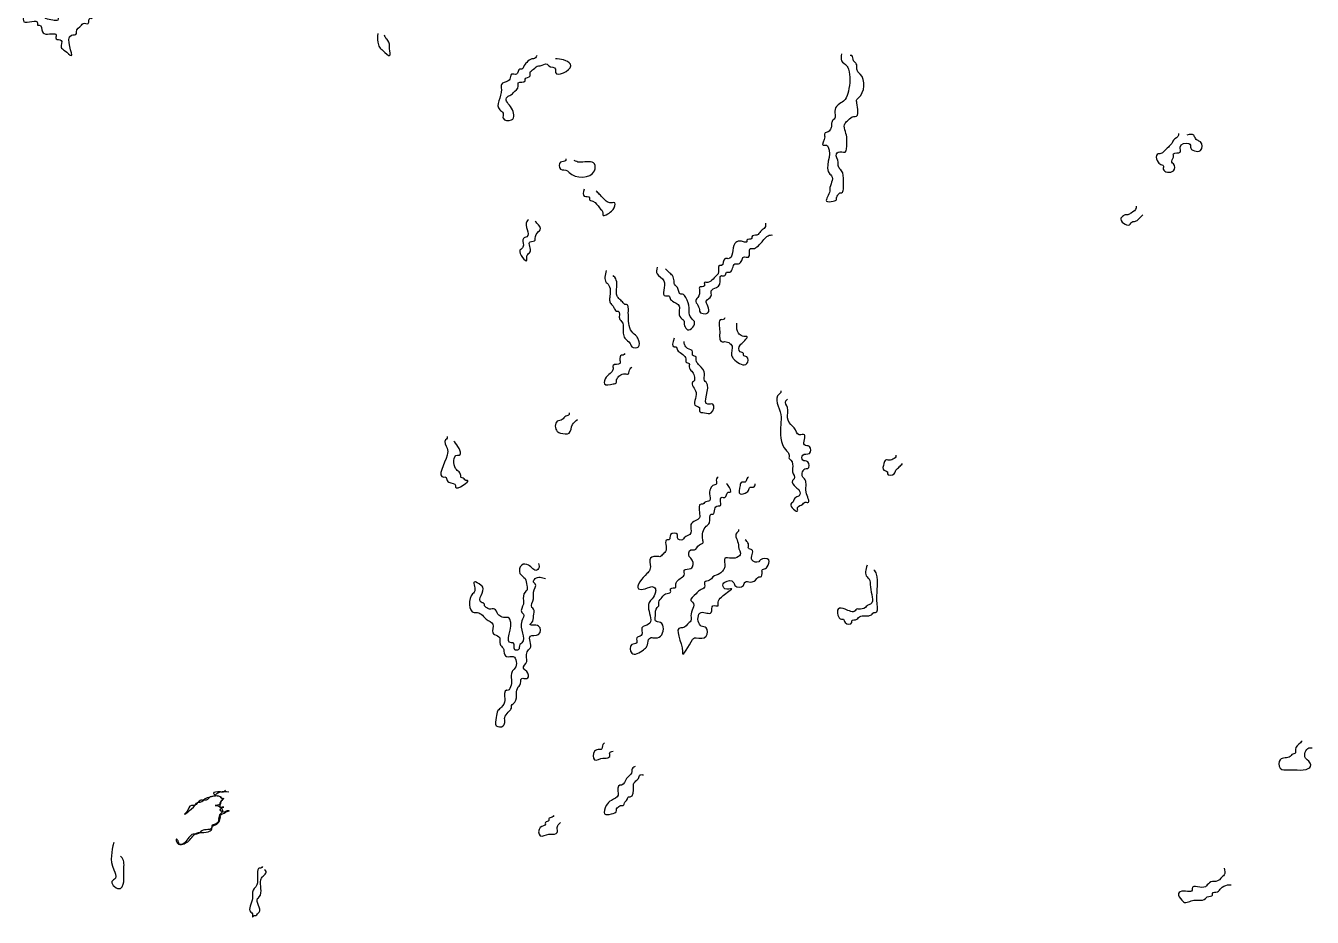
# Model space of a CAD drawing. Header units: metres. Extents: x 0 to 100, y 0 to 141.
# Drawn here: x 59.73 to 78.73, y 107.05 to 120.22 of the extents above; entities that cross this region are included whole.
import ezdxf

# ---------------------------------------------------------------- set-up
doc = ezdxf.new("R2010")
doc.units = ezdxf.units.M

msp = doc.modelspace()

# ---------------------------------------------------------------- linework, layer by layer
for points in [[(59.8, 123.875), (59.8, 123.85), (59.775, 123.825), (59.75, 123.775), (59.75, 123.675), (59.7, 123.65), (59.7, 123.45), (59.725, 123.175), (59.7, 123.15), (59.7, 123.025), (59.675, 122.975), (59.65, 122.95), (59.7, 122.8), (59.7, 122.725), (59.675, 122.675), (59.65, 122.65), (59.65, 122.6), (59.625, 122.475), (59.6, 122.45), (59.575, 122.325), (59.55, 122.3), (59.5, 122.2), (59.475, 122.2), (59.45, 122.175), (59.425, 122.075), (59.425, 122), (59.35, 121.9), (59.325, 121.875), (59.3, 121.775), (59.175, 121.775), (59.1, 121.8), (59.075, 121.825), (58.975, 121.825), (59, 121.675), (59, 121.5), (59.025, 121.375), (59.05, 121.375), (59.075, 121.275), (58.975, 121.175), (58.95, 121.175), (58.925, 121.1), (58.875, 121.1), (58.85, 121.05), (58.825, 121.025), (58.85, 120.9), (58.85, 120.85), (58.825, 120.825), (58.8, 120.775), (58.775, 120.775), (58.875, 120.45), (58.9, 120.425), (58.925, 120.375), (58.925, 120.35), (58.875, 120.3), (58.85, 120.25), (58.85, 120.15), (58.975, 120.2), (59.025, 120.25), (59.05, 120.3), (59.075, 120.3), (59.1, 120.4), (59.125, 120.425), (59.175, 120.425), (59.05, 120.525), (59.025, 120.5), (58.925, 120.525), (58.925, 120.55), (58.9, 120.7), (58.925, 120.725), (58.975, 120.725), (59, 120.775), (59.025, 120.8), (59.05, 120.9), (59.05, 121.05), (59.15, 121.075), (59.175, 121.05), (59.175, 121), (59.375, 120.9), (59.425, 120.85), (59.45, 120.675), (59.5, 120.675), (59.65, 120.65), (59.675, 120.625), (59.7, 120.625), (59.775, 120.575), (59.825, 120.525), (59.8, 120.45), (59.725, 120.45), (59.7, 120.375), (59.7, 120.275), (59.9, 120.25), (59.9, 120.225), (59.925, 120.225), (59.975, 120.125), (60, 120.1), (60.175, 120.075), (60.175, 120.025), (60.25, 120), (60.25, 119.9), (60.3, 119.85), (60.4, 119.775), (60.4, 120.075), (60.475, 120.1), (60.475, 120.125), (60.55, 120.225), (60.575, 120.25), (60.65, 120.25), (60.675, 120.325), (60.7, 120.325), (60.65, 120.425), (60.625, 120.45), (60.575, 120.475), (60.575, 120.525), (60.55, 120.7), (60.35, 120.7), (60.35, 120.675), (60.225, 120.625), (60.225, 120.525), (60.275, 120.5), (60.275, 120.475), (60.3, 120.4), (60.275, 120.375), (60.225, 120.375), (60.2, 120.3), (60.125, 120.3), (60.025, 120.325), (60, 120.35), (59.975, 120.575), (59.975, 120.6), (59.9, 120.675), (59.875, 120.8), (59.875, 120.85), (59.75, 120.825), (59.7, 120.825), (59.575, 120.85), (59.55, 120.875), (59.55, 120.975), (59.5, 121), (59.4, 121), (59.325, 121.05), (59.3, 121.075), (59.325, 121.275), (59.325, 121.4), (59.35, 121.45), (59.375, 121.475), (59.4, 121.475), (59.475, 121.575), (59.475, 121.675), (59.45, 121.825), (59.525, 121.9), (59.575, 122), (59.625, 122), (59.625, 122.025), (59.65, 122.2), (59.7, 122.25), (59.725, 122.375), (59.725, 122.475), (59.825, 122.5), (59.85, 122.475), (59.875, 122.475), (59.9, 122.3), (59.925, 122.275), (59.95, 122.175), (59.95, 121.925), (59.925, 121.85), (59.85, 121.775), (59.85, 121.675), (60, 121.725), (60.025, 121.725), (60.05, 121.825), (60.075, 121.85), (60.1, 121.975), (60.1, 122.125), (60.075, 122.225), (60.05, 122.25), (60.05, 122.35), (60.025, 122.45), (60, 122.475), (60.025, 122.65), (60.025, 122.775), (60.05, 122.9), (60.025, 122.925), (60.025, 123), (60, 123.1), (59.975, 123.125), (59.825, 123.15), (59.825, 123.25), (59.875, 123.275), (59.875, 123.4), (59.85, 123.425), (59.825, 123.5), (59.825, 123.55), (59.85, 123.6), (59.875, 123.625), (59.9, 123.725), (59.95, 123.775)], [(64.925, 120.1), (64.925, 119.975), (64.95, 119.9), (65, 119.85), (65.1, 119.775), (65.1, 119.875), (65.075, 120), (65.05, 120.025), (65.025, 120.075)], [(67.275, 119.775), (67.225, 119.725), (67.2, 119.725), (67.125, 119.675), (67.1, 119.65), (67.05, 119.575), (67.025, 119.575), (66.975, 119.5), (66.9, 119.5), (66.875, 119.425), (66.85, 119.4), (66.75, 119.35), (66.75, 119.275), (66.725, 118.975), (66.775, 118.925), (66.775, 118.85), (66.9, 118.825), (66.9, 119), (66.825, 119.15), (66.85, 119.175), (66.9, 119.2), (66.925, 119.225), (67, 119.325), (67, 119.375), (67.1, 119.4), (67.1, 119.425), (67.175, 119.475), (67.175, 119.525), (67.225, 119.575), (67.3, 119.625), (67.325, 119.625), (67.425, 119.65), (67.45, 119.625), (67.55, 119.575), (67.55, 119.525), (67.775, 119.625), (67.7, 119.7), (67.575, 119.725), (67.55, 119.725)], [(71.775, 119.8), (71.775, 119.7), (71.85, 119.625), (71.875, 119.575), (71.875, 119.25), (71.825, 119.125), (71.8, 119.1), (71.725, 119.05), (71.7, 119.025), (71.675, 118.925), (71.675, 118.85), (71.65, 118.825), (71.625, 118.775), (71.625, 118.725), (71.6, 118.675), (71.575, 118.65), (71.525, 118.625), (71.525, 118.575), (71.5, 118.45), (71.55, 118.45), (71.575, 118.425), (71.6, 118.025), (71.625, 118), (71.6, 117.8), (71.6, 117.775), (71.55, 117.625), (71.65, 117.625), (71.7, 117.65), (71.7, 117.675), (71.725, 117.725), (71.75, 117.75), (71.775, 117.75), (71.8, 117.8), (71.8, 117.925), (71.775, 118.075), (71.75, 118.1), (71.725, 118.15), (71.725, 118.2), (71.7, 118.325), (71.725, 118.35), (71.825, 118.35), (71.85, 118.475), (71.85, 118.575), (71.825, 118.775), (71.875, 118.825), (71.95, 118.875), (71.975, 118.875), (72, 119.075), (72, 119.125), (72.025, 119.15), (72.05, 119.5), (72.025, 119.525), (72, 119.575), (72, 119.625), (71.975, 119.675), (71.95, 119.7), (71.925, 119.775), (71.9, 119.775)], [(76.75, 118.625), (76.75, 118.6), (76.675, 118.525), (76.65, 118.475), (76.625, 118.45), (76.6, 118.425), (76.525, 118.35), (76.475, 118.325), (76.45, 118.325), (76.425, 118.3), (76.45, 118.2), (76.475, 118.175), (76.525, 118.15), (76.525, 118.1), (76.675, 118.075), (76.675, 118.175), (76.65, 118.2), (76.675, 118.275), (76.675, 118.325), (76.775, 118.35), (76.775, 118.425), (76.9, 118.475), (76.925, 118.45), (76.925, 118.425), (77.075, 118.375), (77.075, 118.5), (77.025, 118.525), (77, 118.55), (76.975, 118.6), (76.875, 118.6)], [(67.7, 118.25), (67.7, 118.225), (67.625, 118.2), (67.625, 118.1), (67.725, 118.075), (67.75, 118.05), (68.125, 118.075), (68.125, 118.175), (67.925, 118.2), (67.9, 118.2), (67.825, 118.225)], [(67.975, 117.8), (67.975, 117.7), (68.05, 117.675), (68.05, 117.65), (68.1, 117.625), (68.2, 117.525), (68.25, 117.45), (68.25, 117.425), (68.375, 117.475), (68.4, 117.5), (68.425, 117.6), (68.35, 117.6), (68.3, 117.625), (68.225, 117.7), (68.2, 117.725), (68.15, 117.775)], [(76.125, 117.55), (76.125, 117.525), (76.05, 117.45), (76, 117.425), (75.975, 117.425), (75.925, 117.4), (75.9, 117.375), (76.025, 117.275), (76.075, 117.325), (76.1, 117.325), (76.15, 117.35), (76.175, 117.375), (76.2, 117.4), (76.225, 117.425)], [(67.15, 117.35), (67.125, 117.325), (67.125, 117.1), (67.075, 117.075), (67.075, 116.975), (67.05, 116.925), (67.025, 116.9), (67.125, 116.75), (67.125, 116.8), (67.15, 116.85), (67.175, 116.875), (67.175, 117.025), (67.25, 117.05), (67.25, 117.075), (67.3, 117.175), (67.325, 117.2), (67.275, 117.3), (67.25, 117.325)], [(70.65, 117.3), (70.65, 117.25), (70.6, 117.2), (70.575, 117.175), (70.525, 117.125), (70.45, 117.1), (70.45, 117.075), (70.375, 117.05), (70.375, 117.025), (70.325, 117.025), (70.225, 117.025), (70.2, 117), (70.1, 116.775), (70.05, 116.775), (70, 116.675), (69.975, 116.675), (69.95, 116.55), (69.925, 116.525), (69.775, 116.425), (69.75, 116.425), (69.75, 116.375), (69.675, 116.35), (69.675, 116.325), (69.65, 116.2), (69.625, 116.175), (69.675, 116.025), (69.675, 116), (69.8, 115.975), (69.8, 116.075), (69.775, 116.15), (69.85, 116.225), (69.85, 116.3), (69.925, 116.35), (69.975, 116.4), (70, 116.525), (70.05, 116.525), (70.075, 116.575), (70.125, 116.575), (70.2, 116.7), (70.25, 116.7), (70.3, 116.75), (70.325, 116.8), (70.4, 116.8), (70.425, 116.925), (70.475, 116.925), (70.525, 116.95), (70.6, 117.025), (70.725, 117.125), (70.75, 117.125)], [(68.3, 116.6), (68.3, 116.425), (68.325, 116.4), (68.35, 116.2), (68.35, 116.15), (68.375, 116.1), (68.4, 116.075), (68.425, 116.025), (68.45, 116), (68.475, 116), (68.5, 115.875), (68.525, 115.85), (68.55, 115.725), (68.55, 115.675), (68.575, 115.6), (68.65, 115.525), (68.675, 115.475), (68.775, 115.475), (68.775, 115.575), (68.75, 115.625), (68.675, 115.7), (68.625, 115.95), (68.625, 116), (68.6, 116.1), (68.575, 116.1), (68.55, 116.125), (68.525, 116.15), (68.475, 116.2), (68.45, 116.25), (68.45, 116.3), (68.425, 116.5), (68.4, 116.525)], [(69.05, 116.65), (69.05, 116.55), (69.15, 116.45), (69.175, 116.225), (69.225, 116.225), (69.25, 116.175), (69.275, 116.15), (69.375, 116.075), (69.375, 116), (69.4, 115.9), (69.45, 115.85), (69.45, 115.825), (69.475, 115.75), (69.5, 115.725), (69.6, 115.85), (69.575, 115.875), (69.525, 115.975), (69.525, 116.05), (69.475, 116.2), (69.425, 116.25), (69.4, 116.25), (69.35, 116.35), (69.325, 116.375), (69.3, 116.425), (69.3, 116.45), (69.275, 116.525), (69.225, 116.575), (69.2, 116.6), (69.175, 116.625)], [(70.05, 115.9), (70.025, 115.875), (70, 115.875), (69.975, 115.7), (69.975, 115.6), (70, 115.55), (70.05, 115.55), (70.125, 115.525), (70.15, 115.5), (70.15, 115.35), (70.175, 115.3), (70.2, 115.275), (70.375, 115.225), (70.375, 115.325), (70.325, 115.35), (70.325, 115.375), (70.275, 115.4), (70.275, 115.5), (70.3, 115.525), (70.375, 115.625), (70.35, 115.625), (70.275, 115.65), (70.25, 115.675), (70.225, 115.8), (70.225, 115.825)], [(69.3, 115.6), (69.3, 115.475), (69.325, 115.475), (69.35, 115.425), (69.375, 115.4), (69.475, 115.275), (69.475, 115.25), (69.525, 115.225), (69.525, 115.2), (69.55, 115.125), (69.575, 115.1), (69.6, 115.025), (69.6, 114.975), (69.575, 114.95), (69.625, 114.8), (69.625, 114.6), (69.675, 114.575), (69.675, 114.525), (69.75, 114.5), (69.85, 114.5), (69.875, 114.625), (69.8, 114.625), (69.775, 114.95), (69.75, 114.975), (69.75, 115.075), (69.675, 115.2), (69.65, 115.225), (69.625, 115.3), (69.625, 115.325), (69.575, 115.35), (69.575, 115.4), (69.5, 115.45), (69.475, 115.475), (69.45, 115.525), (69.45, 115.55)], [(68.575, 115.375), (68.55, 115.35), (68.525, 115.35), (68.5, 115.275), (68.5, 115.225), (68.4, 115.2), (68.4, 115.15), (68.375, 115.1), (68.3, 115.025), (68.275, 114.925), (68.4, 114.925), (68.45, 114.95), (68.45, 114.975), (68.475, 115.025), (68.5, 115.05), (68.575, 115.075), (68.625, 115.075), (68.65, 115.15), (68.675, 115.175)], [(70.875, 114.825), (70.875, 114.8), (70.85, 114.775), (70.875, 114.475), (70.875, 114.325), (70.95, 113.95), (70.975, 113.925), (71, 113.875), (71, 113.825), (71.025, 113.8), (71.05, 113.675), (71.05, 113.625), (71.075, 113.525), (71.05, 113.5), (71.1, 113.4), (71.15, 113.35), (71.15, 113.275), (71.1, 113.25), (71.075, 113.225), (71.05, 113.175), (71.025, 113.15), (71.125, 113.05), (71.125, 113.1), (71.2, 113.15), (71.225, 113.175), (71.275, 113.175), (71.25, 113.325), (71.25, 113.45), (71.225, 113.525), (71.2, 113.55), (71.25, 113.675), (71.275, 113.675), (71.275, 113.775), (71.2, 113.8), (71.2, 113.875), (71.3, 113.9), (71.3, 114), (71.225, 114.025), (71.225, 114.175), (71.15, 114.175), (71.075, 114.275), (71.05, 114.3), (70.975, 114.425), (70.975, 114.575), (70.95, 114.675), (70.975, 114.7)], [(67.75, 114.5), (67.75, 114.475), (67.7, 114.45), (67.65, 114.4), (67.575, 114.375), (67.575, 114.225), (67.625, 114.2), (67.75, 114.2), (67.8, 114.325), (67.875, 114.4)], [(65.95, 114.15), (65.95, 114.125), (65.925, 114.1), (65.95, 113.975), (65.95, 113.875), (65.9, 113.55), (65.925, 113.55), (65.95, 113.5), (65.975, 113.475), (66.075, 113.425), (66.075, 113.4), (66.25, 113.5), (66.225, 113.5), (66.2, 113.525), (66.15, 113.55), (66.15, 113.575), (66.125, 113.625), (66.075, 113.675), (66.1, 113.875), (66.125, 113.875), (66.075, 114.05), (66.05, 114.075)], [(72.575, 113.875), (72.575, 113.85), (72.55, 113.825), (72.475, 113.8), (72.425, 113.8), (72.4, 113.75), (72.4, 113.65), (72.45, 113.625), (72.45, 113.6), (72.55, 113.6), (72.575, 113.65), (72.6, 113.675), (72.65, 113.725), (72.675, 113.75)], [(69.95, 113.55), (69.925, 113.525), (69.925, 113.45), (69.875, 113.425), (69.85, 113.4), (69.825, 113.3), (69.825, 113.2), (69.75, 113.175), (69.725, 113.15), (69.7, 113.15), (69.675, 113.025), (69.675, 112.95), (69.55, 112.85), (69.55, 112.725), (69.45, 112.65), (69.425, 112.625), (69.35, 112.65), (69.35, 112.7), (69.25, 112.7), (69.225, 112.625), (69.2, 112.625), (69.175, 112.45), (69.15, 112.425), (69.125, 112.4), (69.1, 112.375), (69.075, 112.375), (68.95, 112.35), (68.95, 112.225), (68.925, 112.15), (68.9, 112.125), (68.775, 111.9), (68.875, 111.9), (69, 111.925), (69.025, 111.9), (69.025, 111.85), (68.975, 111.75), (68.95, 111.725), (68.925, 111.6), (68.925, 111.375), (68.825, 111.325), (68.825, 111.225), (68.8, 111.2), (68.75, 111.175), (68.75, 111.1), (68.675, 111.075), (68.675, 110.95), (68.85, 111), (68.9, 111.05), (68.925, 111.15), (68.95, 111.175), (69, 111.175), (69.1, 111.2), (69.1, 111.4), (69.025, 111.425), (69.025, 111.5), (69.05, 111.625), (69.075, 111.65), (69.075, 111.7), (69.125, 111.775), (69.175, 111.825), (69.25, 111.85), (69.25, 111.9), (69.325, 111.925), (69.325, 111.95), (69.425, 112.075), (69.45, 112.1), (69.45, 112.175), (69.55, 112.2), (69.575, 112.225), (69.55, 112.35), (69.525, 112.375), (69.55, 112.475), (69.6, 112.475), (69.675, 112.55), (69.725, 112.575), (69.725, 112.625), (69.775, 112.825), (69.825, 112.875), (69.85, 113), (69.875, 113), (69.9, 113.075), (69.95, 113.125), (69.975, 113.125), (70, 113.25), (70.05, 113.25), (70.1, 113.325), (70.125, 113.325), (70.1, 113.425), (70.075, 113.45)], [(70.4, 113.55), (70.375, 113.525), (70.35, 113.475), (70.3, 113.475), (70.275, 113.425), (70.275, 113.3), (70.375, 113.325), (70.4, 113.35), (70.425, 113.4), (70.475, 113.4), (70.5, 113.45)], [(70.25, 112.775), (70.25, 112.75), (70.225, 112.725), (70.25, 112.55), (70.25, 112.525), (70.275, 112.4), (70.25, 112.375), (70.15, 112.35), (70.05, 112.35), (70.05, 112.225), (70.025, 112.175), (69.975, 112.125), (69.875, 112.075), (69.825, 112.025), (69.75, 112), (69.75, 111.925), (69.725, 111.9), (69.675, 111.875), (69.625, 111.825), (69.55, 111.725), (69.575, 111.7), (69.55, 111.5), (69.55, 111.425), (69.525, 111.4), (69.425, 111.325), (69.4, 111.325), (69.425, 110.975), (69.425, 110.95), (69.575, 111.15), (69.6, 111.175), (69.625, 111.175), (69.775, 111.2), (69.775, 111.325), (69.7, 111.35), (69.675, 111.375), (69.7, 111.55), (69.85, 111.55), (69.875, 111.65), (69.95, 111.65), (69.95, 111.7), (70, 111.775), (70.025, 111.8), (70.15, 111.9), (70.05, 111.9), (70.025, 111.975), (70.05, 112), (70.175, 112), (70.2, 111.95), (70.325, 111.95), (70.35, 112), (70.425, 112), (70.525, 112.05), (70.55, 112.075), (70.575, 112.075), (70.6, 112.15), (70.6, 112.175), (70.65, 112.2), (70.675, 112.225), (70.7, 112.325), (70.575, 112.325), (70.55, 112.3), (70.45, 112.325), (70.45, 112.475), (70.4, 112.5), (70.4, 112.55), (70.375, 112.6), (70.35, 112.625)], [(67.3, 112.275), (67.3, 112.2), (67.275, 112.175), (67.15, 112.25), (67.05, 112.25), (67.025, 112.125), (67.1, 112.05), (67.125, 111.95), (67.125, 111.875), (67.1, 111.85), (67.075, 111.725), (67.075, 111.675), (67.05, 111.55), (67.075, 111.525), (67.05, 111.425), (67.05, 111.1), (67.025, 111.075), (67, 111), (66.95, 111), (66.925, 111.1), (66.9, 111.1), (66.875, 111.45), (66.85, 111.475), (66.8, 111.475), (66.725, 111.5), (66.7, 111.525), (66.65, 111.6), (66.575, 111.6), (66.525, 111.625), (66.5, 111.65), (66.5, 111.675), (66.45, 111.7), (66.45, 111.8), (66.475, 111.925), (66.45, 111.95), (66.35, 112), (66.35, 111.85), (66.325, 111.825), (66.35, 111.55), (66.375, 111.55), (66.45, 111.525), (66.525, 111.45), (66.625, 111.375), (66.625, 111.25), (66.65, 111.225), (66.725, 111.175), (66.725, 111.125), (66.75, 111.05), (66.775, 111.025), (66.8, 110.925), (66.825, 110.9), (66.925, 110.9), (66.95, 110.725), (66.925, 110.7), (66.9, 110.65), (66.9, 110.525), (66.875, 110.425), (66.85, 110.4), (66.825, 110.4), (66.8, 110.275), (66.8, 110.25), (66.75, 110.15), (66.7, 110.1), (66.675, 110), (66.675, 109.875), (66.775, 109.875), (66.8, 109.925), (66.8, 110), (66.85, 110.075), (66.875, 110.1), (66.9, 110.15), (66.9, 110.175), (66.925, 110.2), (66.975, 110.325), (66.975, 110.35), (67, 110.45), (67.025, 110.475), (67.05, 110.575), (67.125, 110.575), (67.15, 110.6), (67.1, 110.7), (67.075, 110.725), (67.125, 110.825), (67.125, 110.85), (67.15, 111), (67.175, 111.025), (67.175, 111.2), (67.3, 111.225), (67.3, 111.35), (67.175, 111.375), (67.2, 111.4), (67.225, 111.5), (67.225, 111.6), (67.2, 111.625), (67.225, 111.75), (67.225, 111.85), (67.25, 111.975), (67.225, 112), (67.25, 112.05), (67.4, 112.05)], [(72.15, 112.25), (72.15, 112.075), (72.175, 112.05), (72.2, 111.925), (72.2, 111.675), (72.15, 111.65), (72.125, 111.625), (72.025, 111.6), (72, 111.6), (71.975, 111.575), (71.825, 111.6), (71.725, 111.6), (71.775, 111.45), (71.8, 111.45), (71.825, 111.4), (71.925, 111.4), (71.925, 111.425), (72, 111.45), (72.025, 111.475), (72.1, 111.5), (72.175, 111.5), (72.225, 111.525), (72.25, 111.55), (72.275, 111.55), (72.3, 111.675), (72.3, 112.075), (72.275, 112.15), (72.25, 112.175)], [(68.275, 109.625), (68.25, 109.6), (68.225, 109.525), (68.2, 109.525), (68.125, 109.5), (68.125, 109.375), (68.25, 109.4), (68.275, 109.4), (68.35, 109.425), (68.35, 109.475), (68.4, 109.5)], [(78.575, 109.65), (78.55, 109.625), (78.475, 109.525), (78.475, 109.475), (78.425, 109.45), (78.4, 109.425), (78.25, 109.375), (78.25, 109.25), (78.375, 109.225), (78.5, 109.225), (78.675, 109.25), (78.7, 109.275), (78.65, 109.375), (78.625, 109.4), (78.675, 109.55), (78.725, 109.55)], [(68.725, 109.275), (68.675, 109.225), (68.675, 109.2), (68.625, 109.125), (68.6, 109.1), (68.525, 109), (68.5, 109), (68.475, 108.875), (68.475, 108.85), (68.375, 108.775), (68.3, 108.7), (68.275, 108.575), (68.375, 108.575), (68.45, 108.625), (68.45, 108.65), (68.475, 108.675), (68.525, 108.7), (68.55, 108.7), (68.575, 108.75), (68.6, 108.775), (68.625, 108.825), (68.65, 108.825), (68.7, 108.975), (68.7, 109), (68.725, 109.05), (68.775, 109.1), (68.8, 109.15), (68.85, 109.15)], [(62.675, 108.925), (62.65, 108.9), (62.6, 108.9), (62.5, 108.875), (62.525, 108.85), (62.45, 108.825), (62.425, 108.8), (62.35, 108.775), (62.3, 108.775), (62.275, 108.75), (62.2, 108.7), (62.175, 108.7), (62.1, 108.6), (62.075, 108.575), (62.225, 108.7), (62.275, 108.75), (62.3, 108.75), (62.35, 108.775), (62.375, 108.8), (62.45, 108.825), (62.6, 108.825), (62.625, 108.775), (62.6, 108.75), (62.6, 108.725), (62.525, 108.7), (62.55, 108.7), (62.625, 108.6), (62.6, 108.575), (62.575, 108.5), (62.575, 108.475), (62.525, 108.425), (62.475, 108.4), (62.475, 108.375), (62.325, 108.325), (62.3, 108.3), (62.25, 108.275), (62.2, 108.275), (62.075, 108.15), (62.025, 108.125), (62, 108.125), (61.975, 108.175), (61.95, 108.2), (61.95, 108.175), (62, 108.125), (62.025, 108.125), (62.1, 108.15), (62.225, 108.275), (62.275, 108.3), (62.325, 108.3), (62.45, 108.325), (62.475, 108.35), (62.475, 108.375), (62.55, 108.425), (62.575, 108.45), (62.6, 108.525), (62.6, 108.55), (62.675, 108.6), (62.7, 108.625), (62.725, 108.625), (62.65, 108.6), (62.6, 108.65), (62.65, 108.675), (62.6, 108.675), (62.6, 108.725), (62.6, 108.75), (62.65, 108.8), (62.625, 108.8), (62.6, 108.825), (62.525, 108.85), (62.55, 108.875), (62.6, 108.9), (62.725, 108.9)], [(67.525, 108.55), (67.5, 108.525), (67.45, 108.5), (67.45, 108.475), (67.4, 108.45), (67.4, 108.425), (67.325, 108.375), (67.325, 108.25), (67.45, 108.275), (67.475, 108.275), (67.575, 108.3), (67.575, 108.375), (67.6, 108.425), (67.625, 108.45)], [(61.025, 108.15), (61.025, 107.75), (61.05, 107.625), (61, 107.575), (61.125, 107.475), (61.15, 107.5), (61.175, 107.65), (61.175, 107.75), (61.15, 107.925), (61.125, 107.95)], [(63.225, 107.8), (63.2, 107.775), (63.175, 107.775), (63.15, 107.7), (63.15, 107.625), (63.125, 107.5), (63.1, 107.475), (63.075, 107.35), (63.075, 107.325), (63.05, 107.125), (63.075, 107.1), (63.075, 107.05), (63.1, 107.075), (63.125, 107.075), (63.15, 107.1), (63.175, 107.125), (63.15, 107.325), (63.175, 107.35), (63.2, 107.475), (63.2, 107.6), (63.225, 107.65), (63.25, 107.675), (63.275, 107.725), (63.25, 107.75)], [(77.425, 107.775), (77.425, 107.675), (77.4, 107.65), (77.3, 107.575), (77.25, 107.575), (77.175, 107.525), (77.15, 107.5), (76.95, 107.475), (76.95, 107.45), (76.775, 107.425), (76.75, 107.4), (76.8, 107.3), (76.825, 107.275), (76.975, 107.3), (77.05, 107.3), (77.15, 107.325), (77.175, 107.35), (77.25, 107.375), (77.25, 107.4), (77.325, 107.425), (77.375, 107.475), (77.475, 107.525), (77.525, 107.525)]]:
    msp.add_spline(points, degree=3)

doc.saveas('drawing.dxf')
